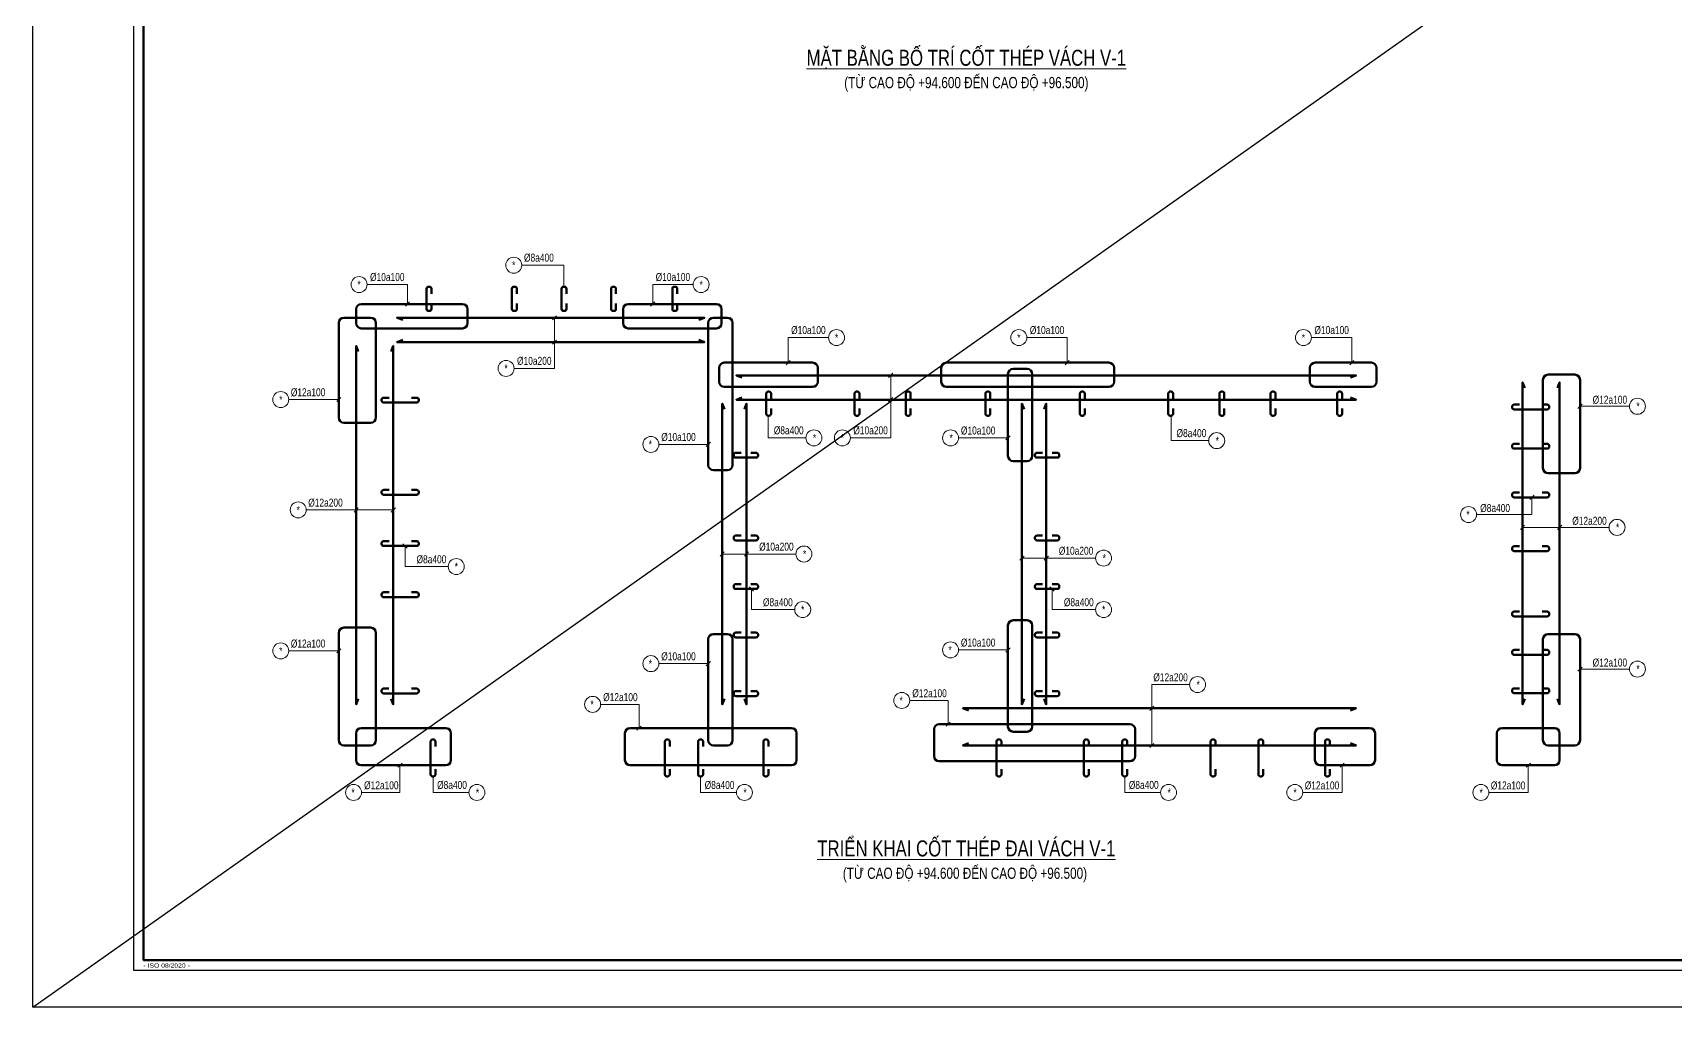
# Model space of a CAD drawing. Header units: millimetres. Extents: x -17374 to 181693, y -29783 to 15580.
# Drawn here: x 114054 to 126882, y 0 to 7609 of the extents above; entities that cross this region are included whole.
import ezdxf
from ezdxf.enums import TextEntityAlignment as Align

# ---------------------------------------------------------------- set-up
doc = ezdxf.new("R2010")
doc.units = ezdxf.units.MM
doc.header["$LTSCALE"] = 250
doc.header["$MEASUREMENT"] = 0
doc.layers.add('CDC -TEXT KHUNG', color=7, linetype='Continuous')
doc.layers.add('CDC-KHUNGTEN', color=7, linetype='Continuous')
for name, color, linetype, lineweight in [('CDC.05.STEEL', 4, 'Continuous', 50), ('CDC.06.TEXT', 2, 'Continuous', 18), ('CDC.11.NOTE', 8, 'Continuous', 18), ('CDC.14.STEELNUM', 9, 'Continuous', 18)]:
    doc.layers.add(name, color=color, linetype=linetype, lineweight=lineweight)
doc.layers.add('KCS_Plotter', color=11, linetype='Continuous', plot=False)
doc.styles.add('KC_SMTEXT', font='arial.ttf', dxfattribs={"width": 0.7})
doc.styles.add('KCS_SMTEXT', font='arial.ttf', dxfattribs={"width": 0.7})
doc.styles.add('KT CDC', font='arial.ttf', dxfattribs={"width": 0.85})

# ---------------------------------------------------------------- blocks, each defined once
blk = doc.blocks.new('Khung tên chuẩn')
at = {"layer": 'CDC-KHUNGTEN', "color": 8}
blk.add_lwpolyline([(75096, 1100), (83000, 1100), (83000, 58300), (3000, 58300), (3000, 1100), (75096, 1100)], dxfattribs=at)
at = {"layer": 'CDC-KHUNGTEN', "color": 255, "lineweight": 60}
blk.add_lwpolyline([(74900, 1400), (74900, 58000), (3300, 58000), (3300, 1400), (74900, 1400)], close=True, dxfattribs=at)
at = {"layer": 'Defpoints', "color": 1, "ltscale": 0.2}
blk.add_lwpolyline([(0, 0), (0, 59400), (84100, 59400), (84100, 0), (0, 0)], close=True, dxfattribs=at)
at = {"layer": 'CDC -TEXT KHUNG', "color": 6, "style": 'KT CDC', "width": 1.15}
blk.add_text('- ISO 08/2020 -', height=125.69, dxfattribs=at).set_placement((3294, 1177))

msp = doc.modelspace()

# ---------------------------------------------------------------- linework, layer by layer
at = {"layer": 'CDC.05.STEEL'}
for points in [[(117167.32, 5570.76), (117167.32, 5610.13, 0.41421356), (117151.06, 5626.38), (117145.42, 5626.38, 0.41421356), (117129.16, 5610.13), (117129.16, 5453.21, 0.41421356), (117145.42, 5436.95), (117151.06, 5436.95, 0.41421356), (117167.32, 5453.21), (117167.32, 5495)], [(117834.78, 5570.76), (117834.78, 5610.13, 0.41421356), (117818.52, 5626.38), (117812.88, 5626.38, 0.41421356), (117796.63, 5610.13), (117796.63, 5453.21, 0.41421356), (117812.88, 5436.95), (117818.52, 5436.95, 0.41421356), (117834.78, 5453.21), (117834.78, 5495)], [(118221.77, 5570.76), (118221.77, 5610.13, 0.41421356), (118205.51, 5626.38), (118199.87, 5626.38, 0.41421356), (118183.61, 5610.13), (118183.61, 5453.21, 0.41421356), (118199.87, 5436.95), (118205.51, 5436.95, 0.41421356), (118221.77, 5453.21), (118221.77, 5495)], [(118608.75, 5570.76), (118608.75, 5610.13, 0.41421356), (118592.5, 5626.38), (118586.85, 5626.38, 0.41421356), (118570.6, 5610.13), (118570.6, 5453.21, 0.41421356), (118586.85, 5436.95), (118592.5, 5436.95, 0.41421356), (118608.75, 5453.21), (118608.75, 5495)], [(119087.71, 5570.76), (119087.71, 5610.13, 0.41421356), (119071.46, 5626.38), (119065.82, 5626.38, 0.41421356), (119049.56, 5610.13), (119049.56, 5453.21, 0.41421356), (119065.82, 5436.95), (119071.46, 5436.95, 0.41421356), (119087.71, 5453.21), (119087.71, 5495)], [(117012.84, 4759.76), (117052.21, 4759.76, -0.41421356), (117068.47, 4743.51), (117068.47, 4737.86, -0.41421356), (117052.21, 4721.61), (116794.72, 4721.61, -0.41421356), (116778.47, 4737.86), (116778.47, 4743.51, -0.41421356), (116794.72, 4759.76), (116836.51, 4759.76)], [(119820.43, 4751.92), (119820.43, 4791.28, 0.41421356), (119804.18, 4807.54), (119798.54, 4807.54, 0.41421356), (119782.28, 4791.28), (119782.28, 4634.37, 0.41421356), (119798.54, 4618.11), (119804.18, 4618.11, 0.41421356), (119820.43, 4634.37), (119820.43, 4676.15)], [(120510.43, 4751.92), (120510.43, 4791.28, 0.41421356), (120494.18, 4807.54), (120488.54, 4807.54, 0.41421356), (120472.28, 4791.28), (120472.28, 4634.37, 0.41421356), (120488.54, 4618.11), (120494.18, 4618.11, 0.41421356), (120510.43, 4634.37), (120510.43, 4676.15)], [(120910.43, 4751.92), (120910.43, 4791.28, 0.41421356), (120894.18, 4807.54), (120888.54, 4807.54, 0.41421356), (120872.28, 4791.28), (120872.28, 4634.37, 0.41421356), (120888.54, 4618.11), (120894.18, 4618.11, 0.41421356), (120910.43, 4634.37), (120910.43, 4676.15)], [(121532.72, 4751.92), (121532.72, 4791.28, 0.41421356), (121516.47, 4807.54), (121510.83, 4807.54, 0.41421356), (121494.57, 4791.28), (121494.57, 4634.37, 0.41421356), (121510.83, 4618.11), (121516.47, 4618.11, 0.41421356), (121532.72, 4634.37), (121532.72, 4676.15)], [(122270.43, 4751.92), (122270.43, 4791.28, 0.41421356), (122254.18, 4807.54), (122248.54, 4807.54, 0.41421356), (122232.28, 4791.28), (122232.28, 4634.37, 0.41421356), (122248.54, 4618.11), (122254.18, 4618.11, 0.41421356), (122270.43, 4634.37), (122270.43, 4676.15)], [(122960.43, 4751.92), (122960.43, 4791.28, 0.41421356), (122944.18, 4807.54), (122938.54, 4807.54, 0.41421356), (122922.28, 4791.28), (122922.28, 4634.37, 0.41421356), (122938.54, 4618.11), (122944.18, 4618.11, 0.41421356), (122960.43, 4634.37), (122960.43, 4676.15)], [(123360.43, 4751.92), (123360.43, 4791.28, 0.41421356), (123344.18, 4807.54), (123338.54, 4807.54, 0.41421356), (123322.28, 4791.28), (123322.28, 4634.37, 0.41421356), (123338.54, 4618.11), (123344.18, 4618.11, 0.41421356), (123360.43, 4634.37), (123360.43, 4676.15)], [(123760.43, 4751.92), (123760.43, 4791.28, 0.41421356), (123744.18, 4807.54), (123738.54, 4807.54, 0.41421356), (123722.28, 4791.28), (123722.28, 4634.37, 0.41421356), (123738.54, 4618.11), (123744.18, 4618.11, 0.41421356), (123760.43, 4634.37), (123760.43, 4676.15)], [(124280.77, 4751.92), (124280.77, 4791.28, 0.41421356), (124264.51, 4807.54), (124258.87, 4807.54, 0.41421356), (124242.61, 4791.28), (124242.61, 4634.37, 0.41421356), (124258.87, 4618.11), (124264.51, 4618.11, 0.41421356), (124280.77, 4634.37), (124280.77, 4676.15)], [(125842.39, 4705.83), (125881.76, 4705.83, -0.41421356), (125898.01, 4689.57), (125898.01, 4683.93, -0.41421356), (125881.76, 4667.67), (125624.56, 4667.67, -0.41421356), (125608.3, 4683.93), (125608.3, 4689.57, -0.41421356), (125624.56, 4705.83), (125666.35, 4705.83)], [(125842.39, 4399.94), (125881.76, 4399.94, -0.41421356), (125898.01, 4383.68), (125898.01, 4378.04, -0.41421356), (125881.76, 4361.78), (125624.56, 4361.78, -0.41421356), (125608.3, 4378.04), (125608.3, 4383.68, -0.41421356), (125624.56, 4399.94), (125666.35, 4399.94)], [(119662.84, 4329.67), (119702.21, 4329.67, -0.41421356), (119718.46, 4313.41), (119718.46, 4307.77, -0.41421356), (119702.21, 4291.51), (119544.72, 4291.51, -0.41421356), (119528.47, 4307.77), (119528.47, 4313.41, -0.41421356), (119544.72, 4329.67), (119586.51, 4329.67)], [(122015.91, 4329.67), (122055.28, 4329.67, -0.41421356), (122071.54, 4313.41), (122071.54, 4307.77, -0.41421356), (122055.28, 4291.51), (121897.79, 4291.51, -0.41421356), (121881.54, 4307.77), (121881.54, 4313.41, -0.41421356), (121897.79, 4329.67), (121939.58, 4329.67)], [(117012.84, 4039.76), (117052.21, 4039.76, -0.41421356), (117068.47, 4023.51), (117068.47, 4017.86, -0.41421356), (117052.21, 4001.61), (116794.72, 4001.61, -0.41421356), (116778.47, 4017.86), (116778.47, 4023.51, -0.41421356), (116794.72, 4039.76), (116836.51, 4039.76)], [(125842.39, 4019.42), (125881.76, 4019.42, -0.41421356), (125898.01, 4003.17), (125898.01, 3997.53, -0.41421356), (125881.76, 3981.27), (125624.56, 3981.27, -0.41421356), (125608.3, 3997.53), (125608.3, 4003.17, -0.41421356), (125624.56, 4019.42), (125666.35, 4019.42)], [(117012.84, 3639.76), (117052.21, 3639.76, -0.41421356), (117068.47, 3623.51), (117068.47, 3617.86, -0.41421356), (117052.21, 3601.61), (116794.72, 3601.61, -0.41421356), (116778.47, 3617.86), (116778.47, 3623.51, -0.41421356), (116794.72, 3639.76), (116836.51, 3639.76)], [(119662.84, 3682.81), (119702.21, 3682.81, -0.41421356), (119718.46, 3666.56), (119718.46, 3660.91, -0.41421356), (119702.21, 3644.66), (119544.72, 3644.66, -0.41421356), (119528.47, 3660.91), (119528.47, 3666.56, -0.41421356), (119544.72, 3682.81), (119586.51, 3682.81)], [(122016.17, 3682.81), (122055.54, 3682.81, -0.41421356), (122071.79, 3666.56), (122071.79, 3660.91, -0.41421356), (122055.54, 3644.66), (121898.05, 3644.66, -0.41421356), (121881.8, 3660.91), (121881.8, 3666.56, -0.41421356), (121898.05, 3682.81), (121939.84, 3682.81)], [(125842.39, 3599.42), (125881.76, 3599.42, -0.41421356), (125898.01, 3583.17), (125898.01, 3577.53, -0.41421356), (125881.76, 3561.27), (125624.56, 3561.27, -0.41421356), (125608.3, 3577.53), (125608.3, 3583.17, -0.41421356), (125624.56, 3599.42), (125666.35, 3599.42)], [(117012.84, 3239.76), (117052.21, 3239.76, -0.41421356), (117068.47, 3223.51), (117068.47, 3217.86, -0.41421356), (117052.21, 3201.61), (116794.72, 3201.61, -0.41421356), (116778.47, 3217.86), (116778.47, 3223.51, -0.41421356), (116794.72, 3239.76), (116836.51, 3239.76)], [(119662.84, 3304.07), (119702.21, 3304.07, -0.41421356), (119718.46, 3287.81), (119718.46, 3282.17, -0.41421356), (119702.21, 3265.92), (119544.72, 3265.92, -0.41421356), (119528.47, 3282.17), (119528.47, 3287.81, -0.41421356), (119544.72, 3304.07), (119586.51, 3304.07)], [(122016.17, 3304.07), (122055.54, 3304.07, -0.41421356), (122071.79, 3287.81), (122071.79, 3282.17, -0.41421356), (122055.54, 3265.92), (121898.05, 3265.92, -0.41421356), (121881.8, 3282.17), (121881.8, 3287.81, -0.41421356), (121898.05, 3304.07), (121939.84, 3304.07)], [(125842.39, 3089.42), (125881.76, 3089.42, -0.41421356), (125898.01, 3073.17), (125898.01, 3067.53, -0.41421356), (125881.76, 3051.27), (125624.56, 3051.27, -0.41421356), (125608.3, 3067.53), (125608.3, 3073.17, -0.41421356), (125624.56, 3089.42), (125666.35, 3089.42)], [(119662.84, 2925.33), (119702.21, 2925.33, -0.41421356), (119718.46, 2909.07), (119718.46, 2903.43, -0.41421356), (119702.21, 2887.17), (119544.72, 2887.17, -0.41421356), (119528.47, 2903.43), (119528.47, 2909.07, -0.41421356), (119544.72, 2925.33), (119586.51, 2925.33)], [(122016.17, 2925.33), (122055.54, 2925.33, -0.41421356), (122071.79, 2909.07), (122071.79, 2903.43, -0.41421356), (122055.54, 2887.17), (121898.05, 2887.17, -0.41421356), (121881.8, 2903.43), (121881.8, 2909.07, -0.41421356), (121898.05, 2925.33), (121939.84, 2925.33)], [(125842.39, 2789.42), (125881.76, 2789.42, -0.41421356), (125898.01, 2773.17), (125898.01, 2767.53, -0.41421356), (125881.76, 2751.27), (125624.56, 2751.27, -0.41421356), (125608.3, 2767.53), (125608.3, 2773.17, -0.41421356), (125624.56, 2789.42), (125666.35, 2789.42)], [(117012.51, 2487.94), (117051.88, 2487.94, -0.41421356), (117068.13, 2471.68), (117068.13, 2466.04, -0.41421356), (117051.88, 2449.79), (116794.39, 2449.79, -0.41421356), (116778.13, 2466.04), (116778.13, 2471.68, -0.41421356), (116794.39, 2487.94), (116836.18, 2487.94)], [(119662.84, 2467.84), (119702.21, 2467.84, -0.41421356), (119718.46, 2451.59), (119718.46, 2445.95, -0.41421356), (119702.21, 2429.69), (119544.72, 2429.69, -0.41421356), (119528.47, 2445.95), (119528.47, 2451.59, -0.41421356), (119544.72, 2467.84), (119586.51, 2467.84)], [(122016.17, 2467.84), (122055.54, 2467.84, -0.41421356), (122071.79, 2451.59), (122071.79, 2445.95, -0.41421356), (122055.54, 2429.69), (121898.05, 2429.69, -0.41421356), (121881.8, 2445.95), (121881.8, 2451.59, -0.41421356), (121898.05, 2467.84), (121939.84, 2467.84)], [(125842.39, 2489.42), (125881.76, 2489.42, -0.41421356), (125898.01, 2473.17), (125898.01, 2467.53, -0.41421356), (125881.76, 2451.27), (125624.56, 2451.27, -0.41421356), (125608.3, 2467.53), (125608.3, 2473.17, -0.41421356), (125624.56, 2489.42), (125666.35, 2489.42)], [(117199.1, 2035.39), (117199.1, 2074.76, 0.41421356), (117182.85, 2091.02), (117177.21, 2091.02, 0.41421356), (117160.95, 2074.76), (117160.95, 1817.84, 0.41421356), (117177.21, 1801.59), (117182.85, 1801.59, 0.41421356), (117199.1, 1817.84), (117199.1, 1859.63)], [(119028.86, 2035.39), (119028.86, 2074.76, 0.41421356), (119012.6, 2091.02), (119006.96, 2091.02, 0.41421356), (118990.71, 2074.76), (118990.71, 1817.84, 0.41421356), (119006.96, 1801.59), (119012.6, 1801.59, 0.41421356), (119028.86, 1817.84), (119028.86, 1859.63)], [(119288.99, 2035.39), (119288.99, 2074.76, 0.41421356), (119272.74, 2091.02), (119267.1, 2091.02, 0.41421356), (119250.84, 2074.76), (119250.84, 1817.84, 0.41421356), (119267.1, 1801.59), (119272.74, 1801.59, 0.41421356), (119288.99, 1817.84), (119288.99, 1859.63)], [(119799.16, 2035.39), (119799.16, 2074.76, 0.41421356), (119782.9, 2091.02), (119777.26, 2091.02, 0.41421356), (119761.01, 2074.76), (119761.01, 1817.84, 0.41421356), (119777.26, 1801.59), (119782.9, 1801.59, 0.41421356), (119799.16, 1817.84), (119799.16, 1859.63)], [(121618.89, 2035.39), (121618.89, 2074.76, 0.41421356), (121602.64, 2091.02), (121597, 2091.02, 0.41421356), (121580.74, 2074.76), (121580.74, 1817.84, 0.41421356), (121597, 1801.59), (121602.64, 1801.59, 0.41421356), (121618.89, 1817.84), (121618.89, 1859.63)], [(122301.78, 2035.39), (122301.78, 2074.76, 0.41421356), (122285.53, 2091.02), (122279.88, 2091.02, 0.41421356), (122263.63, 2074.76), (122263.63, 1817.84, 0.41421356), (122279.88, 1801.59), (122285.53, 1801.59, 0.41421356), (122301.78, 1817.84), (122301.78, 1859.63)], [(122601.78, 2035.39), (122601.78, 2074.76, 0.41421356), (122585.53, 2091.02), (122579.88, 2091.02, 0.41421356), (122563.63, 2074.76), (122563.63, 1817.84, 0.41421356), (122579.88, 1801.59), (122585.53, 1801.59, 0.41421356), (122601.78, 1817.84), (122601.78, 1859.63)], [(123291.78, 2035.39), (123291.78, 2074.76, 0.41421356), (123275.53, 2091.02), (123269.88, 2091.02, 0.41421356), (123253.63, 2074.76), (123253.63, 1817.84, 0.41421356), (123269.88, 1801.59), (123275.53, 1801.59, 0.41421356), (123291.78, 1817.84), (123291.78, 1859.63)], [(123664.58, 2035.39), (123664.58, 2074.76, 0.41421356), (123648.33, 2091.02), (123642.68, 2091.02, 0.41421356), (123626.43, 2074.76), (123626.43, 1817.84, 0.41421356), (123642.68, 1801.59), (123648.33, 1801.59, 0.41421356), (123664.58, 1817.84), (123664.58, 1859.63)], [(124185.44, 2035.39), (124185.44, 2074.76, 0.41421356), (124169.18, 2091.02), (124163.54, 2091.02, 0.41421356), (124147.29, 2074.76), (124147.29, 1817.84, 0.41421356), (124163.54, 1801.59), (124169.18, 1801.59, 0.41421356), (124185.44, 1817.84), (124185.44, 1859.63)]]:
    msp.add_lwpolyline(points, format="xyb", dxfattribs=at)
for points in [[(117449.78, 5451.07, 0.41421356), (117409.78, 5491.07), (116619.78, 5491.07, 0.41421356), (116579.78, 5451.07), (116579.78, 5341.07, 0.41421356), (116619.78, 5301.07), (117409.78, 5301.07, 0.41421356), (117449.78, 5341.07)], [(119434.38, 5451.07, 0.41421356), (119394.38, 5491.07), (118704.74, 5491.07, 0.41421356), (118664.74, 5451.07), (118664.74, 5341.07, 0.41421356), (118704.74, 5301.07), (119394.38, 5301.07, 0.41421356), (119434.38, 5341.07)], [(116693.77, 4563.78, 0.41421356), (116733.77, 4603.78), (116733.77, 5343.78, 0.41421356), (116693.77, 5383.78), (116483.77, 5383.78, 0.41421356), (116443.77, 5343.78), (116443.77, 4603.78, 0.41421356), (116483.77, 4563.78)], [(119479.78, 4193.78, 0.41421356), (119519.78, 4233.78), (119519.78, 5343.78, 0.41421356), (119479.78, 5383.78), (119369.78, 5383.78, 0.41421356), (119329.78, 5343.78), (119329.78, 4233.78, 0.41421356), (119369.78, 4193.78)], [(120185.24, 4993.56, 0.41421356), (120145.24, 5033.56), (119455.24, 5033.56, 0.41421356), (119415.24, 4993.56), (119415.24, 4883.56, 0.41421356), (119455.24, 4843.56), (120145.24, 4843.56, 0.41421356), (120185.24, 4883.56)], [(122499.78, 4993.56, 0.41421356), (122459.78, 5033.56), (121189.78, 5033.56, 0.41421356), (121149.78, 4993.56), (121149.78, 4883.56, 0.41421356), (121189.78, 4843.56), (122459.78, 4843.56, 0.41421356), (122499.78, 4883.56)], [(124029.05, 4883.56, 0.41421356), (124069.05, 4843.56), (124509.05, 4843.56, 0.41421356), (124549.05, 4883.56), (124549.05, 4993.56, 0.41421356), (124509.05, 5033.56), (124069.05, 5033.56, 0.41421356), (124029.05, 4993.56)], [(121820.49, 4264.53, 0.41421356), (121860.49, 4304.53), (121860.49, 4944.53, 0.41421356), (121820.49, 4984.53), (121710.49, 4984.53, 0.41421356), (121670.49, 4944.53), (121670.49, 4304.53, 0.41421356), (121710.49, 4264.53)], [(125889.11, 4939.92, 0.41421356), (125849.11, 4899.92), (125849.11, 4210.03, 0.41421356), (125889.11, 4170.03), (126099.11, 4170.03, 0.41421356), (126139.11, 4210.03), (126139.11, 4899.92, 0.41421356), (126099.11, 4939.92)], [(116693.77, 2043.78, 0.41421356), (116733.77, 2083.78), (116733.77, 2923.78, 0.41421356), (116693.77, 2963.78), (116483.77, 2963.78, 0.41421356), (116443.77, 2923.78), (116443.77, 2083.78, 0.41421356), (116483.77, 2043.78)], [(121820.49, 2150.93, 0.41421356), (121860.49, 2190.93), (121860.49, 2980.93, 0.41421356), (121820.49, 3020.93), (121710.49, 3020.93, 0.41421356), (121670.49, 2980.93), (121670.49, 2190.93, 0.41421356), (121710.49, 2150.93)], [(119479.78, 2043.78, 0.41421356), (119519.78, 2083.78), (119519.78, 2873.78, 0.41421356), (119479.78, 2913.78), (119369.78, 2913.78, 0.41421356), (119329.78, 2873.78), (119329.78, 2083.78, 0.41421356), (119369.78, 2043.78)], [(126099.11, 2043.78, 0.41421356), (126139.11, 2083.78), (126139.11, 2873.78, 0.41421356), (126099.11, 2913.78), (125889.11, 2913.78, 0.41421356), (125849.11, 2873.78), (125849.11, 2083.78, 0.41421356), (125889.11, 2043.78)], [(121093.26, 1959.86, 0.41421356), (121133.26, 1919.86), (122623.6, 1919.86, 0.41421356), (122663.6, 1959.86), (122663.6, 2169.86, 0.41421356), (122623.6, 2209.86), (121133.26, 2209.86, 0.41421356), (121093.26, 2169.86)], [(116579.45, 1929.36, 0.41421356), (116619.45, 1889.36), (117279.45, 1889.36, 0.41421356), (117319.45, 1929.36), (117319.45, 2139.36, 0.41421356), (117279.45, 2179.36), (116619.45, 2179.36, 0.41421356), (116579.45, 2139.36)], [(118679.45, 1929.36, 0.41421356), (118719.45, 1889.36), (119979.45, 1889.36, 0.41421356), (120019.45, 1929.36), (120019.45, 2139.36, 0.41421356), (119979.45, 2179.36), (118719.45, 2179.36, 0.41421356), (118679.45, 2139.36)], [(124068.29, 1929.36, 0.41421356), (124108.29, 1889.36), (124497.82, 1889.36, 0.41421356), (124537.82, 1929.36), (124537.82, 2139.36, 0.41421356), (124497.82, 2179.36), (124108.29, 2179.36, 0.41421356), (124068.29, 2139.36)], [(125489.45, 1929.36, 0.41421356), (125529.45, 1889.36), (125939.78, 1889.36, 0.41421356), (125979.78, 1929.36), (125979.78, 2139.36, 0.41421356), (125939.78, 2179.36), (125529.45, 2179.36, 0.41421356), (125489.45, 2139.36)]]:
    msp.add_lwpolyline(points, format="xyb", close=True, dxfattribs=at)
for points in [[(116943.13, 5367.01), (116899.78, 5383.78), (119299.78, 5383.78), (119256.43, 5367.01)], [(116596.55, 5120.43), (116579.78, 5163.78), (116579.78, 2363.78), (116596.55, 2407.13)], [(116853.01, 5120.43), (116869.78, 5163.78), (116869.78, 2363.78), (116853.01, 2407.13)], [(116943.13, 5210.55), (116899.78, 5193.78), (119299.78, 5193.78), (119256.43, 5210.55)], [(119593.13, 4917.01), (119549.78, 4933.78), (124390.11, 4933.78), (124346.76, 4917.01)], [(125706.55, 4835.97), (125689.78, 4879.32), (125689.78, 2363.77), (125706.55, 2407.12)], [(125963.01, 4835.97), (125979.78, 4879.32), (125979.78, 2363.77), (125963.01, 2407.12)], [(119593.13, 4760.55), (119549.78, 4743.78), (124390.11, 4743.78), (124346.76, 4760.55)], [(119455.71, 4670.43), (119438.93, 4713.78), (119438.93, 2363.78), (119455.71, 2407.13)], [(119612.16, 4670.43), (119628.93, 4713.78), (119628.93, 2363.78), (119612.16, 2407.13)], [(121796.55, 4670.43), (121779.78, 4713.78), (121779.78, 2363.78), (121796.55, 2407.13)], [(121953.01, 4670.43), (121969.78, 4713.78), (121969.78, 2363.78), (121953.01, 2407.13)], [(121362.8, 2317.01), (121319.45, 2333.78), (124389.31, 2333.78), (124345.96, 2317.01)], [(121362.8, 2060.55), (121319.45, 2043.78), (124389.31, 2043.78), (124345.96, 2060.55)]]:
    msp.add_lwpolyline(points, dxfattribs=at)
at = {"layer": 'CDC.11.NOTE', "color": 1}
for p, q in [((116963.78, 5474.76), (116996.41, 5507.38)), ((118111.93, 5367.47), (118144.55, 5400.09)), ((118879.69, 5474.76), (118912.31, 5507.38)), ((118111.93, 5177.47), (118144.55, 5210.09)), ((124356.32, 5228.85), (124041.02, 5228.85)), ((124356.32, 5033.56), (124356.32, 5228.85)), ((119937.67, 5017.25), (119970.3, 5049.87)), ((122117.05, 5017.25), (122149.67, 5049.87)), ((124340.01, 5017.25), (124372.63, 5049.87)), ((120738.58, 4917.47), (120771.2, 4950.09)), ((116427.46, 4728.72), (116460.08, 4761.34)), ((120738.58, 4727.47), (120771.2, 4760.09)), ((116443.77, 4745.03), (116053.42, 4745.03)), ((126122.8, 4676.18), (126155.42, 4708.8)), ((126139.11, 4692.49), (126524.62, 4692.49)), ((119329.78, 4395.03), (118944.27, 4395.03)), ((119313.47, 4378.72), (119346.09, 4411.34)), ((121670.49, 4445.78), (121284.97, 4445.78)), ((121654.17, 4429.47), (121686.8, 4462.09)), ((125747.11, 3964.96), (125779.73, 3997.58)), ((125763.42, 3981.27), (125763.42, 3846.91)), ((116869.78, 3883), (116189.43, 3883)), ((116563.47, 3866.69), (116596.09, 3899.31)), ((116853.47, 3866.69), (116886.09, 3899.31)), ((125763.42, 3846.91), (125330.61, 3846.91)), ((125673.47, 3730.82), (125706.09, 3763.44)), ((125689.78, 3747.13), (126365.29, 3747.13)), ((125963.47, 3730.82), (125996.09, 3763.44)), ((116977.99, 3585.3), (116945.37, 3617.92)), ((116961.68, 3601.61), (116961.68, 3440.62)), ((119422.62, 3522.47), (119455.24, 3555.09)), ((119438.93, 3538.78), (120014.45, 3538.78)), ((119612.62, 3522.47), (119645.24, 3555.09)), ((121763.47, 3490.35), (121796.09, 3522.97)), ((121779.78, 3506.66), (122355.29, 3506.66)), ((121953.47, 3490.35), (121986.09, 3522.97)), ((116961.68, 3440.62), (117299.23, 3440.62)), ((119683.46, 3249.61), (119650.84, 3282.23)), ((119667.15, 3265.92), (119667.15, 3104.93)), ((122031.32, 3249.61), (121998.7, 3282.23)), ((122015.01, 3265.92), (122015.01, 3104.93)), ((119667.15, 3104.93), (120004.7, 3104.93)), ((122015.01, 3104.93), (122355.29, 3104.93)), ((116443.77, 2782.52), (116053.42, 2782.52)), ((116427.46, 2766.21), (116460.08, 2798.84)), ((119313.47, 2666.21), (119346.09, 2698.84)), ((121670.49, 2789.68), (121284.97, 2789.68)), ((121654.17, 2773.37), (121686.8, 2805.99)), ((119329.78, 2682.52), (118944.27, 2682.52)), ((126122.8, 2623.79), (126155.42, 2656.41)), ((126139.11, 2640.1), (126524.62, 2640.1)), ((122794.35, 2519.49), (123089.37, 2519.49)), ((122794.35, 2043.78), (122794.35, 2519.49)), ((118789.22, 2364.73), (118489.36, 2364.73)), ((118789.22, 2179.01), (118789.22, 2364.73)), ((121203.85, 2395.23), (120903.99, 2395.23)), ((121203.85, 2209.51), (121203.85, 2395.23)), ((122778.04, 2317.47), (122810.66, 2350.09)), ((118772.91, 2162.7), (118805.53, 2195.32)), ((121187.53, 2193.2), (121220.16, 2225.82)), ((122778.04, 2027.47), (122810.66, 2060.09)), ((116905.66, 1873.05), (116938.28, 1905.67)), ((116921.97, 1889.36), (116921.97, 1676.4)), ((117180.03, 1801.59), (117180.03, 1676.4)), ((119269.92, 1801.59), (119269.92, 1676.4)), ((122582.71, 1801.59), (122582.71, 1676.4)), ((124264.99, 1873.05), (124297.61, 1905.67)), ((124281.3, 1889.36), (124281.3, 1676.4)), ((125718.3, 1873.05), (125750.93, 1905.67)), ((116921.97, 1676.4), (116622.12, 1676.4)), ((117180.03, 1676.4), (117460.14, 1676.4)), ((119269.92, 1676.4), (119550.02, 1676.4)), ((122582.71, 1676.4), (122862.81, 1676.4)), ((124281.3, 1676.4), (123973.71, 1676.4))]:
    msp.add_line(p, q, dxfattribs=at)
for points in [[(118202.69, 5626.38), (118202.69, 5794.55), (117873.02, 5794.55)], [(116980.09, 5491.07), (116980.09, 5643.32), (116664.8, 5643.32)], [(118896, 5491.07), (118896, 5643.32), (119211.29, 5643.32)], [(118128.24, 5383.78), (118128.24, 4988.51), (117812.95, 4988.51)], [(119953.99, 5033.56), (119953.99, 5228.85), (120269.28, 5228.85)], [(122133.36, 5033.56), (122133.36, 5228.85), (121818.06, 5228.85)], [(120754.89, 4933.78), (120754.89, 4445.78), (120439.59, 4445.78)], [(119798.54, 4618.11), (119798.54, 4445.78), (120092.7, 4445.78)], [(122944.18, 4618.11), (122944.18, 4424.08), (123238.34, 4424.08)], [(125734.61, 1889.36), (125734.61, 1676.4), (125427.02, 1676.4)]]:
    msp.add_lwpolyline(points, dxfattribs=at)
at = {"layer": 'CDC.14.STEELNUM'}
for centre in [(117810.52, 5794.55), (116602.3, 5643.32), (119273.79, 5643.32), (120331.78, 5228.85), (121755.56, 5228.85), (123978.52, 5228.85), (117750.45, 4988.51), (115990.92, 4745.03), (126587.12, 4692.49), (120155.2, 4445.78), (120377.09, 4445.78), (121222.47, 4445.78), (118881.77, 4395.03), (123300.84, 4424.08), (116126.93, 3883), (125268.11, 3846.91), (126427.79, 3747.13), (120076.95, 3538.78), (117361.73, 3440.62), (122417.79, 3506.66), (120067.2, 3104.93), (122417.79, 3104.93), (115990.92, 2782.52), (121222.47, 2789.68), (118881.77, 2682.52), (126587.12, 2640.1), (123151.87, 2519.49), (120841.49, 2395.23), (118426.86, 2364.73), (116559.62, 1676.4), (117522.64, 1676.4), (119612.52, 1676.4), (122925.31, 1676.4), (123911.21, 1676.4), (125364.52, 1676.4)]:
    msp.add_circle(centre, 62.5, dxfattribs=at)
at = {"layer": 'KCS_Plotter'}
msp.add_line((114054.41, 0), (136113.15, 15580.13), dxfattribs=at)

# ---------------------------------------------------------------- block references
at = {"xscale": 0.2622917978515034, "yscale": 0.2622917978515034, "zscale": 0.2622917978515034}
msp.add_blockref('Khung tên chuẩn', (114054.41, 0), dxfattribs=at)

# ---------------------------------------------------------------- texts
at = {"layer": 'CDC.06.TEXT', "color": 4, "style": 'KCS_SMTEXT', "width": 0.75}
for s, height, p in [('%%UMẶT BẰNG BỐ TRÍ CỐT THÉP VÁCH V-1', 125, (121345.61, 7351.93)), ('(TỪ CAO ĐỘ +94.600 ĐẾN CAO ĐỘ +96.500)', 87.5, (121345.61, 7176.93)), ('%%UTRIỂN KHAI CỐT THÉP ĐAI VÁCH V-1', 125, (121345.61, 1177.06)), ('(TỪ CAO ĐỘ +94.600 ĐẾN CAO ĐỘ +96.500)', 87.5, (121334.68, 1002.06))]:
    msp.add_text(s, height=height, dxfattribs=at).set_placement(p, align=Align.CENTER)
at = {"layer": 'CDC.06.TEXT', "style": 'KC_SMTEXT', "width": 0.75}
for s, p in [('%%C8a400', (118007.07, 5822.23)), ('%%C10a100', (116822.76, 5671)), ('%%C10a100', (119053.81, 5671)), ('%%C10a100', (120111.8, 5256.53)), ('%%C10a100', (121976.03, 5256.53)), ('%%C10a100', (124198.99, 5256.53)), ('%%C10a200', (117970.91, 5016.19)), ('%%C12a100', (116204.16, 4770.98)), ('%%C12a100', (126372.09, 4712.49)), ('%%C8a400', (119958.18, 4473.46)), ('%%C10a200', (120597.56, 4473.46)), ('%%C10a100', (121437.98, 4472.13)), ('%%C8a400', (123103.82, 4451.76)), ('%%C10a100', (119097.28, 4421.38)), ('%%C12a200', (116340.17, 3908.94)), ('%%C8a400', (125475.73, 3866.91)), ('%%C12a200', (126212.76, 3767.13)), ('%%C10a200', (119861.92, 3565.13)), ('%%C10a200', (122202.76, 3533.01)), ('%%C8a400', (117167.87, 3466.56)), ('%%C8a400', (119873.34, 3130.87)), ('%%C8a400', (122223.94, 3130.87)), ('%%C12a100', (116204.16, 2808.47)), ('%%C10a100', (121437.98, 2816.03)), ('%%C10a100', (119097.28, 2708.88)), ('%%C12a100', (126372.09, 2660.1)), ('%%C12a200', (122940.55, 2544.59)), ('%%C12a100', (118643.5, 2389.82)), ('%%C12a100', (121058.13, 2420.32)), ('%%C12a100', (116776.26, 1701.49)), ('%%C8a400', (117328.4, 1703.95)), ('%%C8a400', (119418.29, 1703.95)), ('%%C8a400', (122731.07, 1703.95)), ('%%C12a100', (124123.62, 1700.54)), ('%%C12a100', (125576.93, 1700.54))]:
    msp.add_text(s, height=62.5, dxfattribs=at).set_placement(p, align=Align.CENTER)
at = {"layer": 'CDC.14.STEELNUM', "color": 2, "style": 'KC_SMTEXT', "width": 0.75}
for p in [(117810.52, 5794.55), (116602.3, 5643.32), (119274.85, 5643.32), (120332.04, 5228.85), (121755.56, 5228.85), (123978.52, 5228.85), (117750.45, 4988.51), (115990.92, 4745.03), (126592.01, 4692.49), (118877.26, 4395.03), (120160.1, 4445.78), (120377.09, 4445.78), (121226.86, 4445.78), (123305.74, 4424.08), (116126.93, 3883), (125263.48, 3846.91), (126432.68, 3747.13), (117361.98, 3440.62), (120081.84, 3538.78), (122422.68, 3506.66), (120067.45, 3104.93), (122418.05, 3104.93), (115990.92, 2782.52), (118877.84, 2682.52), (121218.54, 2789.68), (126592.01, 2640.1), (123156.76, 2519.49), (118422.19, 2364.73), (120836.82, 2395.23), (116554.98, 1676.4), (117527.53, 1676.4), (119617.42, 1676.4), (122930.21, 1676.4), (123913.32, 1676.4), (125366.63, 1676.4)]:
    msp.add_text('*', height=62.5, dxfattribs=at).set_placement(p, align=Align.MIDDLE_CENTER)

doc.saveas('drawing.dxf')
